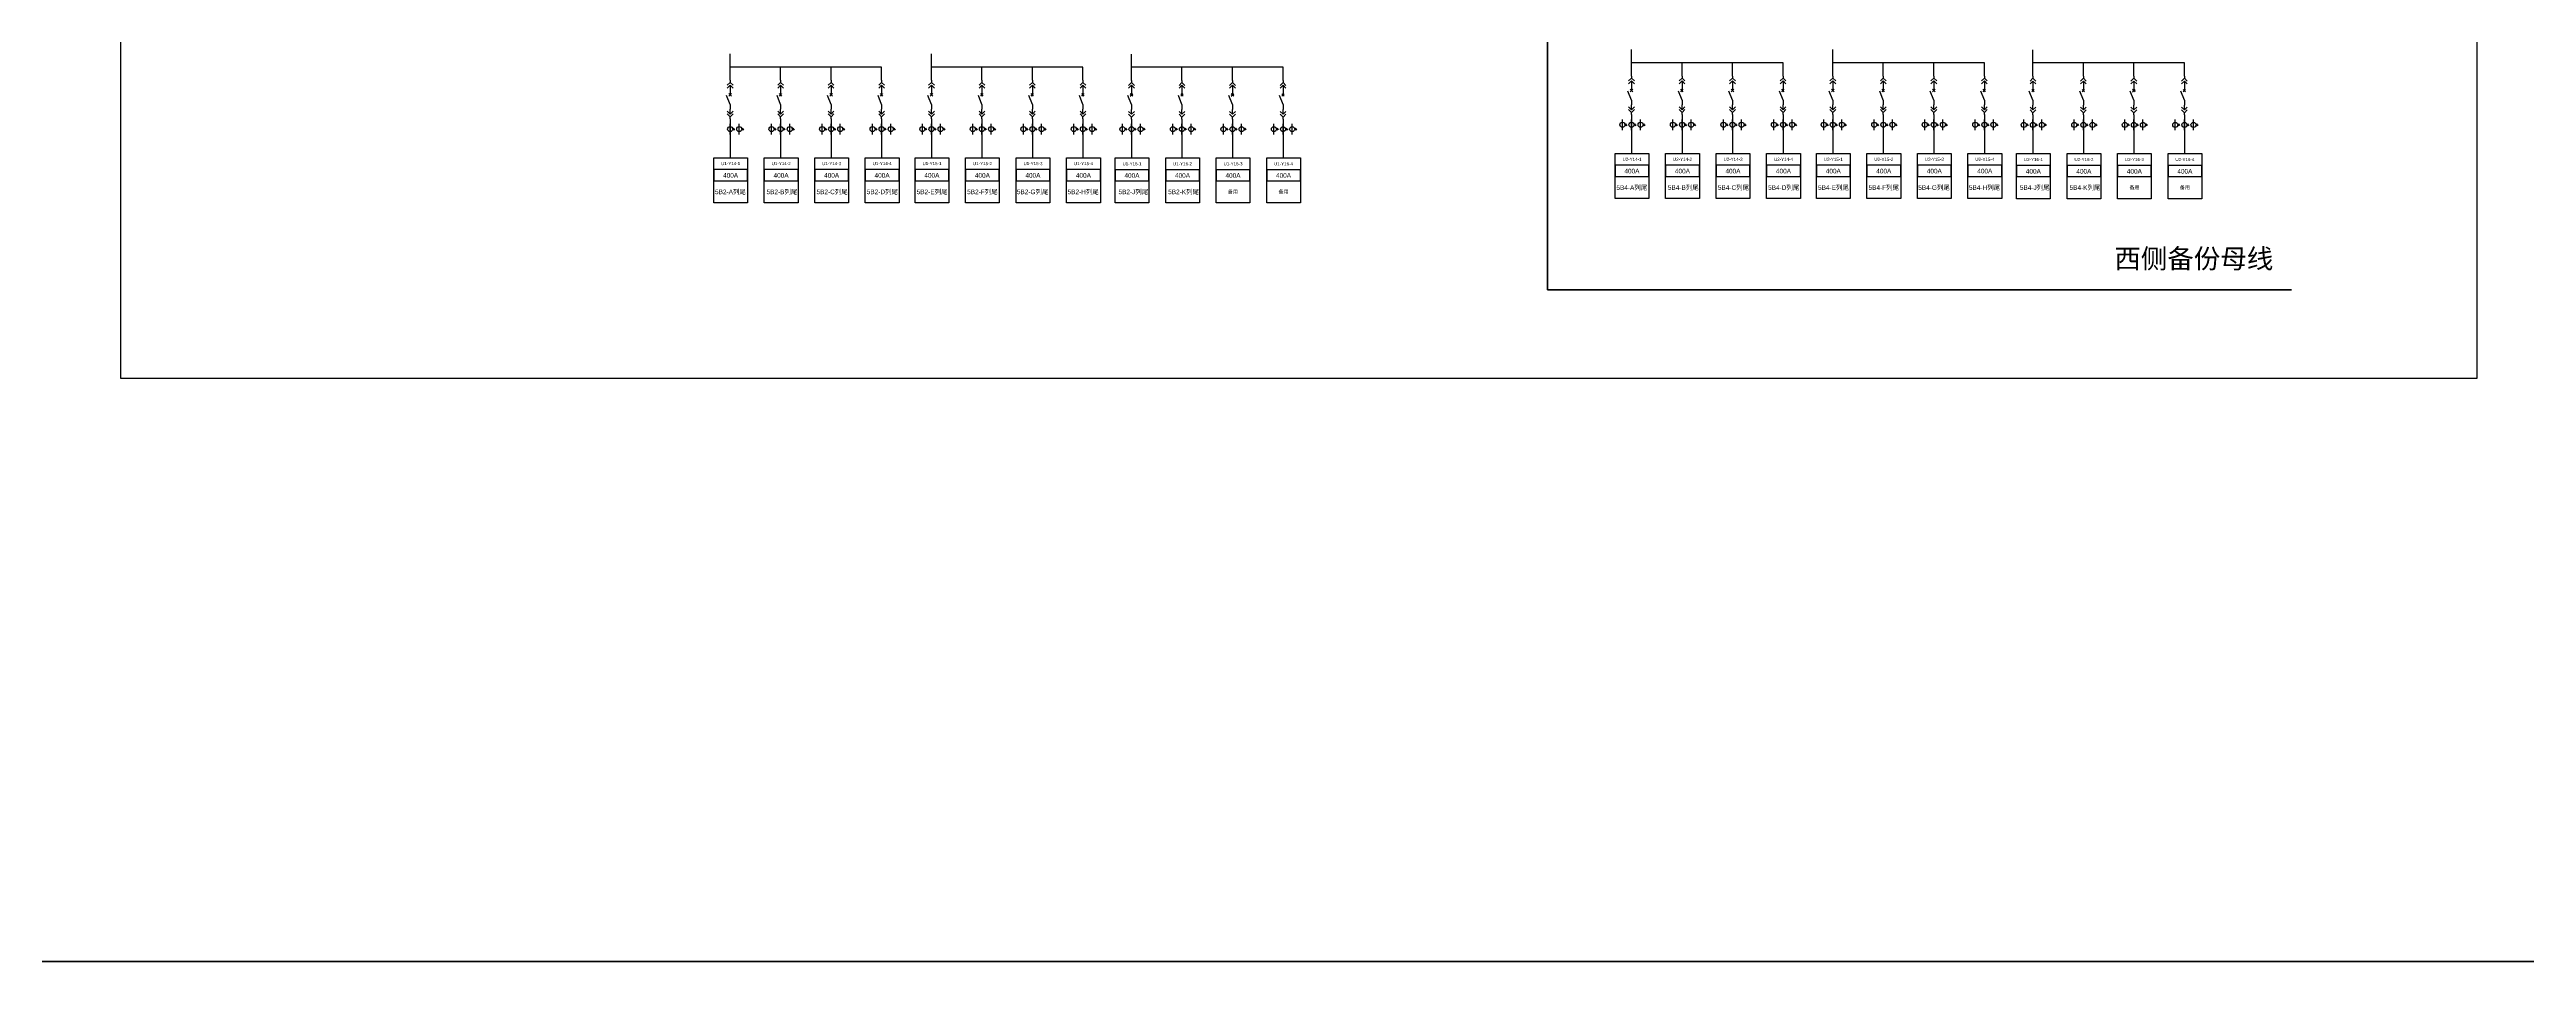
# Model space of a CAD drawing. Header units: millimetres. Extents: x -3460 to -460, y 6070 to 9130.
# Drawn here: x -1861 to -1478.5, y 6070 to 6210.8 of the extents above; entities that cross this region are included whole.
import ezdxf
from ezdxf.enums import TextEntityAlignment as Align

# ---------------------------------------------------------------- set-up
doc = ezdxf.new("R2010")
doc.units = ezdxf.units.MM
doc.header["$LTSCALE"] = 1000
doc.header["$MEASUREMENT"] = 0
doc.styles.get("Standard").update_dxf_attribs({"font": 'arial.ttf'})

# ---------------------------------------------------------------- blocks, each defined once
blk = doc.blocks.new('DYDQAA03')
at = {"color": 0}
for points in [[(0, 0), (0, -1.5)], [(-2.1, -3.6), (0, -1.5)], [(-2.1, -5.6), (0, -3.5)], [(2.1, -3.6), (0, -1.5)], [(2.1, -5.6), (0, -3.5)], [(0, -3.5), (0, -7)]]:
    blk.add_lwpolyline(points, dxfattribs=at)
blk = doc.blocks.new('DYDQAA09')
at = {"color": 0}
blk.add_lwpolyline([(0, 0), (0, -3.5)], dxfattribs=at)
blk.add_lwpolyline([(0, 0), (0, -3.5)], dxfattribs=at)
blk.add_lwpolyline([(0, 0), (0, -3.5)], dxfattribs=at)
blk.add_lwpolyline([(0, 0), (0, -3.5)], dxfattribs=at)
blk.add_lwpolyline([(0, 0), (0, -3.5)], dxfattribs=at)
blk.add_lwpolyline([(0, 0), (0, -3.5)], dxfattribs=at)
blk.add_lwpolyline([(0, 0), (0, -3.5)], dxfattribs=at)
blk.add_lwpolyline([(0, 0), (0, -3.5)], dxfattribs=at)
blk.add_lwpolyline([(0, 0), (0, -3.5)], dxfattribs=at)
blk = doc.blocks.new('DYDQ0201')
at = {"color": 0}
for points in [[(0.9, -0.9), (-0.9, 0.9)], [(-0.9, -0.9), (0.9, 0.9)], [(0, -7), (-2.6, -0.4)]]:
    blk.add_lwpolyline(points, dxfattribs=at)
blk = doc.blocks.new('DYDQAA04')
at = {"color": 0}
for points in [[(0, -3.5), (0, 0)], [(-2.1, -1.4), (0, -3.5)], [(-2.1, -3.4), (0, -5.5)], [(2.1, -1.4), (0, -3.5)], [(2.1, -3.4), (0, -5.5)], [(0, -7), (0, -5.5)]]:
    blk.add_lwpolyline(points, dxfattribs=at)
blk = doc.blocks.new('A$C03DD39B5')
for p, q in [((417, 475), (283, 392)), ((417, 422), (283, 339)), ((350, 333), (350, 467))]:
    blk.add_line(p, q)
blk.add_lwpolyline([(700, 167), (0, 167)])
blk.add_circle((350, 167), 167)

msp = doc.modelspace()

# ---------------------------------------------------------------- linework, layer by layer
at = {"color": 5, "lineweight": 35}
for p, q in [((-1629.64, 6290.31, 10669.78), (-1629.64, 6173.65, 10669.78)), ((-1629.64, 6173.65, -16057.28), (-1514.79, 6173.65, -16057.28))]:
    msp.add_line(p, q, dxfattribs=at)
for p, q in [((-1755.89, 6206.01, -41046.31), (-1755.89, 6210.08, -39663.03)), ((-1724.8, 6206.01, -41046.31), (-1724.8, 6210.08, -39663.03)), ((-1693.91, 6205.98, -41046.31), (-1693.91, 6210.05, -39663.03)), ((-1616.69, 6206.67, -50963.51), (-1616.69, 6210.74, -49580.23)), ((-1608.89, 6208.7, -49580.23), (-1616.69, 6208.7, -50271.87)), ((-1608.89, 6206.67, -49580.23), (-1608.89, 6208.7, -49580.23)), ((-1601.09, 6208.7, -48888.59), (-1608.89, 6208.7, -49580.23)), ((-1601.09, 6206.67, -48888.59), (-1601.09, 6208.7, -48888.59)), ((-1593.29, 6208.7, -48196.96), (-1601.09, 6208.7, -48888.59)), ((-1593.29, 6206.67, -48196.96), (-1593.29, 6208.7, -48196.96)), ((-1585.6, 6206.67, -50963.51), (-1585.6, 6210.74, -49580.23)), ((-1577.8, 6208.7, -49580.23), (-1585.6, 6208.7, -50271.87)), ((-1577.8, 6206.67, -49580.23), (-1577.8, 6208.7, -49580.23)), ((-1570, 6208.7, -48888.59), (-1577.8, 6208.7, -49580.23)), ((-1570, 6206.67, -48888.59), (-1570, 6208.7, -48888.59)), ((-1562.2, 6208.7, -48196.96), (-1570, 6208.7, -48888.59)), ((-1562.2, 6206.67, -48196.96), (-1562.2, 6208.7, -48196.96)), ((-1554.7, 6206.64, -50963.51), (-1554.7, 6210.71, -49580.23)), ((-1546.91, 6208.68, -49580.23), (-1554.7, 6208.68, -50271.87)), ((-1546.91, 6206.64, -49580.23), (-1546.91, 6208.68, -49580.23)), ((-1539.11, 6208.68, -48888.59), (-1546.91, 6208.68, -49580.23)), ((-1539.11, 6206.64, -48888.59), (-1539.11, 6208.68, -48888.59)), ((-1531.31, 6208.68, -48196.96), (-1539.11, 6208.68, -48888.59)), ((-1531.31, 6206.64, -48196.96), (-1531.31, 6208.68, -48196.96)), ((-1748.09, 6208.04, -39663.03), (-1755.89, 6208.04, -40354.67)), ((-1748.09, 6206.01, -39663.03), (-1748.09, 6208.04, -39663.03)), ((-1740.3, 6208.04, -38971.4), (-1748.09, 6208.04, -39663.03)), ((-1740.3, 6206.01, -38971.4), (-1740.3, 6208.04, -38971.4)), ((-1732.5, 6208.04, -38279.76), (-1740.3, 6208.04, -38971.4)), ((-1732.5, 6206.01, -38279.76), (-1732.5, 6208.04, -38279.76)), ((-1717, 6208.04, -39663.03), (-1724.8, 6208.04, -40354.67)), ((-1717, 6206.01, -39663.03), (-1717, 6208.04, -39663.03)), ((-1709.21, 6208.04, -38971.4), (-1717, 6208.04, -39663.03)), ((-1709.21, 6206.01, -38971.4), (-1709.21, 6208.04, -38971.4)), ((-1701.41, 6208.04, -38279.76), (-1709.21, 6208.04, -38971.4)), ((-1701.41, 6206.01, -38279.76), (-1701.41, 6208.04, -38279.76)), ((-1686.11, 6208.02, -39663.03), (-1693.91, 6208.02, -40354.67)), ((-1686.11, 6205.98, -39663.03), (-1686.11, 6208.02, -39663.03)), ((-1678.31, 6208.02, -38971.4), (-1686.11, 6208.02, -39663.03)), ((-1678.31, 6205.98, -38971.4), (-1678.31, 6208.02, -38971.4)), ((-1670.51, 6208.02, -38279.76), (-1678.31, 6208.02, -38971.4)), ((-1670.51, 6205.98, -38279.76), (-1670.51, 6208.02, -38279.76)), ((-1755.89, 6199.26, -38845.1), (-1755.89, 6197.62, -38845.1)), ((-1755.89, 6197.62, -38845.1), (-1755.89, 6194.06, -38845.1)), ((-1748.09, 6199.26, -37461.82), (-1748.09, 6197.62, -37461.82)), ((-1748.09, 6197.62, -37461.82), (-1748.09, 6194.06, -37461.82)), ((-1740.3, 6199.26, -36770.18), (-1740.3, 6197.62, -36770.18)), ((-1740.3, 6197.62, -36770.18), (-1740.3, 6194.06, -36770.18)), ((-1732.5, 6199.26, -36078.54), (-1732.5, 6197.62, -36078.54)), ((-1732.5, 6197.62, -36078.54), (-1732.5, 6194.06, -36078.54)), ((-1724.8, 6199.26, -38845.1), (-1724.8, 6197.62, -38845.1)), ((-1724.8, 6197.62, -38845.1), (-1724.8, 6194.06, -38845.1)), ((-1717, 6199.26, -37461.82), (-1717, 6197.62, -37461.82)), ((-1717, 6197.62, -37461.82), (-1717, 6194.06, -37461.82)), ((-1709.21, 6199.26, -36770.18), (-1709.21, 6197.62, -36770.18)), ((-1709.21, 6197.62, -36770.18), (-1709.21, 6194.06, -36770.18)), ((-1701.41, 6199.26, -36078.54), (-1701.41, 6197.62, -36078.54)), ((-1701.41, 6197.62, -36078.54), (-1701.41, 6194.06, -36078.54)), ((-1693.91, 6199.24, -38845.1), (-1693.91, 6197.6, -38845.1)), ((-1693.91, 6197.6, -38845.1), (-1693.91, 6194.03, -38845.1)), ((-1686.11, 6199.24, -37461.82), (-1686.11, 6197.6, -37461.82)), ((-1686.11, 6197.6, -37461.82), (-1686.11, 6194.03, -37461.82)), ((-1678.31, 6199.24, -36770.18), (-1678.31, 6197.6, -36770.18)), ((-1678.31, 6197.6, -36770.18), (-1678.31, 6194.03, -36770.18)), ((-1670.51, 6199.24, -36078.54), (-1670.51, 6197.6, -36078.54)), ((-1670.51, 6197.6, -36078.54), (-1670.51, 6194.03, -36078.54)), ((-1616.69, 6199.92, -48762.29), (-1616.69, 6198.28, -48762.29)), ((-1616.69, 6198.28, -48762.29), (-1616.69, 6194.71, -48762.29)), ((-1608.89, 6199.92, -47379.02), (-1608.89, 6198.28, -47379.02)), ((-1608.89, 6198.28, -47379.02), (-1608.89, 6194.71, -47379.02)), ((-1601.09, 6199.92, -46687.38), (-1601.09, 6198.28, -46687.38)), ((-1601.09, 6198.28, -46687.38), (-1601.09, 6194.71, -46687.38)), ((-1593.29, 6199.92, -45995.74), (-1593.29, 6198.28, -45995.74)), ((-1593.29, 6198.28, -45995.74), (-1593.29, 6194.71, -45995.74)), ((-1585.6, 6199.92, -48762.29), (-1585.6, 6198.28, -48762.29)), ((-1585.6, 6198.28, -48762.29), (-1585.6, 6194.71, -48762.29)), ((-1577.8, 6199.92, -47379.02), (-1577.8, 6198.28, -47379.02)), ((-1577.8, 6198.28, -47379.02), (-1577.8, 6194.71, -47379.02)), ((-1570, 6199.92, -46687.38), (-1570, 6198.28, -46687.38)), ((-1570, 6198.28, -46687.38), (-1570, 6194.71, -46687.38)), ((-1562.2, 6199.92, -45995.74), (-1562.2, 6198.28, -45995.74)), ((-1562.2, 6198.28, -45995.74), (-1562.2, 6194.71, -45995.74)), ((-1554.7, 6199.89, -48762.29), (-1554.7, 6198.25, -48762.29)), ((-1554.7, 6198.25, -48762.29), (-1554.7, 6194.69, -48762.29)), ((-1546.91, 6199.89, -47379.02), (-1546.91, 6198.25, -47379.02)), ((-1546.91, 6198.25, -47379.02), (-1546.91, 6194.69, -47379.02)), ((-1539.11, 6199.89, -46687.38), (-1539.11, 6198.25, -46687.38)), ((-1539.11, 6198.25, -46687.38), (-1539.11, 6194.69, -46687.38)), ((-1531.31, 6199.89, -45995.74), (-1531.31, 6198.25, -45995.74)), ((-1531.31, 6198.25, -45995.74), (-1531.31, 6194.69, -45995.74))]:
    msp.add_line(p, q)
at = {"lineweight": 80, "ltscale": 0.001071}
msp.add_lwpolyline([(-3460, 6470), (-460, 6470), (-460, 6070), (-3460, 6070)], close=True, dxfattribs=at)
at = {"color": 1, "lineweight": 30, "ltscale": 0.002916}
msp.add_lwpolyline([(-1850, 6454.66), (-1486.12, 6454.66), (-1486.12, 6160), (-1850, 6160)], close=True, dxfattribs=at)
for points, elevation in [([(-1758.42, 6194.06), (-1753.21, 6194.06), (-1753.21, 6187.1), (-1758.42, 6187.1)], -38876.59), ([(-1750.62, 6194.06), (-1745.41, 6194.06), (-1745.41, 6187.1), (-1750.62, 6187.1)], -37493.31), ([(-1742.82, 6194.06), (-1737.61, 6194.06), (-1737.61, 6187.1), (-1742.82, 6187.1)], -36801.67), ([(-1735.02, 6194.06), (-1729.81, 6194.06), (-1729.81, 6187.1), (-1735.02, 6187.1)], -36110.03), ([(-1727.33, 6194.06), (-1722.12, 6194.06), (-1722.12, 6187.1), (-1727.33, 6187.1)], -38876.59), ([(-1719.53, 6194.06), (-1714.32, 6194.06), (-1714.32, 6187.1), (-1719.53, 6187.1)], -37493.31), ([(-1711.73, 6194.06), (-1706.52, 6194.06), (-1706.52, 6187.1), (-1711.73, 6187.1)], -36801.67), ([(-1703.93, 6194.06), (-1698.72, 6194.06), (-1698.72, 6187.1), (-1703.93, 6187.1)], -36110.03), ([(-1696.43, 6194.03), (-1691.22, 6194.03), (-1691.22, 6187.08), (-1696.43, 6187.08)], -38876.59), ([(-1688.63, 6194.03), (-1683.42, 6194.03), (-1683.42, 6187.08), (-1688.63, 6187.08)], -37493.31), ([(-1680.83, 6194.03), (-1675.62, 6194.03), (-1675.62, 6187.08), (-1680.83, 6187.08)], -36801.67), ([(-1673.03, 6194.03), (-1667.82, 6194.03), (-1667.82, 6187.08), (-1673.03, 6187.08)], -36110.03), ([(-1619.22, 6194.71), (-1614.01, 6194.71), (-1614.01, 6187.76), (-1619.22, 6187.76)], -48793.78), ([(-1611.42, 6194.71), (-1606.21, 6194.71), (-1606.21, 6187.76), (-1611.42, 6187.76)], -47410.51), ([(-1603.62, 6194.71), (-1598.41, 6194.71), (-1598.41, 6187.76), (-1603.62, 6187.76)], -46718.87), ([(-1595.82, 6194.71), (-1590.61, 6194.71), (-1590.61, 6187.76), (-1595.82, 6187.76)], -46027.23), ([(-1588.13, 6194.71), (-1582.92, 6194.71), (-1582.92, 6187.76), (-1588.13, 6187.76)], -48793.78), ([(-1580.33, 6194.71), (-1575.12, 6194.71), (-1575.12, 6187.76), (-1580.33, 6187.76)], -47410.51), ([(-1572.53, 6194.71), (-1567.32, 6194.71), (-1567.32, 6187.76), (-1572.53, 6187.76)], -46718.87), ([(-1564.73, 6194.71), (-1559.52, 6194.71), (-1559.52, 6187.76), (-1564.73, 6187.76)], -46027.23), ([(-1557.23, 6194.69), (-1552.02, 6194.69), (-1552.02, 6187.73), (-1557.23, 6187.73)], -48793.78), ([(-1549.43, 6194.69), (-1544.22, 6194.69), (-1544.22, 6187.73), (-1549.43, 6187.73)], -47410.51), ([(-1541.63, 6194.69), (-1536.42, 6194.69), (-1536.42, 6187.73), (-1541.63, 6187.73)], -46718.87), ([(-1533.83, 6194.69), (-1528.62, 6194.69), (-1528.62, 6187.73), (-1533.83, 6187.73)], -46027.23), ([(-1758.42, 6190.5), (-1753.21, 6190.5), (-1753.21, 6192.24), (-1758.42, 6192.24)], -38876.59), ([(-1750.62, 6190.5), (-1745.41, 6190.5), (-1745.41, 6192.24), (-1750.62, 6192.24)], -37493.31), ([(-1742.82, 6190.5), (-1737.61, 6190.5), (-1737.61, 6192.24), (-1742.82, 6192.24)], -36801.67), ([(-1735.02, 6190.5), (-1729.81, 6190.5), (-1729.81, 6192.24), (-1735.02, 6192.24)], -36110.03), ([(-1727.33, 6190.5), (-1722.12, 6190.5), (-1722.12, 6192.24), (-1727.33, 6192.24)], -38876.59), ([(-1719.53, 6190.5), (-1714.32, 6190.5), (-1714.32, 6192.24), (-1719.53, 6192.24)], -37493.31), ([(-1711.73, 6190.5), (-1706.52, 6190.5), (-1706.52, 6192.24), (-1711.73, 6192.24)], -36801.67), ([(-1703.93, 6190.5), (-1698.72, 6190.5), (-1698.72, 6192.24), (-1703.93, 6192.24)], -36110.03), ([(-1696.43, 6190.48), (-1691.22, 6190.48), (-1691.22, 6192.21), (-1696.43, 6192.21)], -38876.59), ([(-1688.63, 6190.48), (-1683.42, 6190.48), (-1683.42, 6192.21), (-1688.63, 6192.21)], -37493.31), ([(-1680.83, 6190.48), (-1675.62, 6190.48), (-1675.62, 6192.21), (-1680.83, 6192.21)], -36801.67), ([(-1673.03, 6190.48), (-1667.82, 6190.48), (-1667.82, 6192.21), (-1673.03, 6192.21)], -36110.03), ([(-1619.22, 6191.16), (-1614.01, 6191.16), (-1614.01, 6192.9), (-1619.22, 6192.9)], -48793.78), ([(-1611.42, 6191.16), (-1606.21, 6191.16), (-1606.21, 6192.9), (-1611.42, 6192.9)], -47410.51), ([(-1603.62, 6191.16), (-1598.41, 6191.16), (-1598.41, 6192.9), (-1603.62, 6192.9)], -46718.87), ([(-1595.82, 6191.16), (-1590.61, 6191.16), (-1590.61, 6192.9), (-1595.82, 6192.9)], -46027.23), ([(-1588.13, 6191.16), (-1582.92, 6191.16), (-1582.92, 6192.9), (-1588.13, 6192.9)], -48793.78), ([(-1580.33, 6191.16), (-1575.12, 6191.16), (-1575.12, 6192.9), (-1580.33, 6192.9)], -47410.51), ([(-1572.53, 6191.16), (-1567.32, 6191.16), (-1567.32, 6192.9), (-1572.53, 6192.9)], -46718.87), ([(-1564.73, 6191.16), (-1559.52, 6191.16), (-1559.52, 6192.9), (-1564.73, 6192.9)], -46027.23), ([(-1557.23, 6191.14), (-1552.02, 6191.14), (-1552.02, 6192.87), (-1557.23, 6192.87)], -48793.78), ([(-1549.43, 6191.14), (-1544.22, 6191.14), (-1544.22, 6192.87), (-1549.43, 6192.87)], -47410.51), ([(-1541.63, 6191.14), (-1536.42, 6191.14), (-1536.42, 6192.87), (-1541.63, 6192.87)], -46718.87), ([(-1533.83, 6191.14), (-1528.62, 6191.14), (-1528.62, 6192.87), (-1533.83, 6192.87)], -46027.23)]:
    msp.add_lwpolyline(points, close=True, dxfattribs=dict(elevation=elevation))

# ---------------------------------------------------------------- block references
at = {"xscale": 0.2128954749704126, "yscale": 0.2128954749704126, "zscale": 0.2128954749704126}
for name, p in [('DYDQAA03', (-1755.89, 6206.01, -41046.31)), ('DYDQAA09', (-1755.89, 6204.52, -41046.31)), ('DYDQAA03', (-1748.09, 6206.01, -39663.03)), ('DYDQAA09', (-1748.09, 6204.52, -39663.03)), ('DYDQAA03', (-1740.3, 6206.01, -38971.4)), ('DYDQAA09', (-1740.3, 6204.52, -38971.4)), ('DYDQAA03', (-1732.5, 6206.01, -38279.76)), ('DYDQAA09', (-1732.5, 6204.52, -38279.76)), ('DYDQAA03', (-1724.8, 6206.01, -41046.31)), ('DYDQAA09', (-1724.8, 6204.52, -41046.31)), ('DYDQAA03', (-1717, 6206.01, -39663.03)), ('DYDQAA09', (-1717, 6204.52, -39663.03)), ('DYDQAA03', (-1709.21, 6206.01, -38971.4)), ('DYDQAA09', (-1709.21, 6204.52, -38971.4)), ('DYDQAA03', (-1701.41, 6206.01, -38279.76)), ('DYDQAA09', (-1701.41, 6204.52, -38279.76)), ('DYDQAA03', (-1693.91, 6205.98, -41046.31)), ('DYDQAA09', (-1693.91, 6204.49, -41046.31)), ('DYDQAA03', (-1686.11, 6205.98, -39663.03)), ('DYDQAA09', (-1686.11, 6204.49, -39663.03)), ('DYDQAA03', (-1678.31, 6205.98, -38971.4)), ('DYDQAA09', (-1678.31, 6204.49, -38971.4)), ('DYDQAA03', (-1670.51, 6205.98, -38279.76)), ('DYDQAA09', (-1670.51, 6204.49, -38279.76)), ('DYDQ0201', (-1616.69, 6204.43, -50963.51)), ('DYDQAA03', (-1616.69, 6206.67, -50963.51)), ('DYDQAA09', (-1616.69, 6205.18, -50963.51)), ('DYDQ0201', (-1608.89, 6204.43, -49580.23)), ('DYDQAA03', (-1608.89, 6206.67, -49580.23)), ('DYDQAA09', (-1608.89, 6205.18, -49580.23)), ('DYDQ0201', (-1601.09, 6204.43, -48888.59)), ('DYDQAA03', (-1601.09, 6206.67, -48888.59)), ('DYDQAA09', (-1601.09, 6205.18, -48888.59)), ('DYDQ0201', (-1593.29, 6204.43, -48196.96)), ('DYDQAA03', (-1593.29, 6206.67, -48196.96)), ('DYDQAA09', (-1593.29, 6205.18, -48196.96)), ('DYDQ0201', (-1585.6, 6204.43, -50963.51)), ('DYDQAA03', (-1585.6, 6206.67, -50963.51)), ('DYDQAA09', (-1585.6, 6205.18, -50963.51)), ('DYDQ0201', (-1577.8, 6204.43, -49580.23)), ('DYDQAA03', (-1577.8, 6206.67, -49580.23)), ('DYDQAA09', (-1577.8, 6205.18, -49580.23)), ('DYDQ0201', (-1570, 6204.43, -48888.59)), ('DYDQAA03', (-1570, 6206.67, -48888.59)), ('DYDQAA09', (-1570, 6205.18, -48888.59)), ('DYDQ0201', (-1562.2, 6204.43, -48196.96)), ('DYDQAA03', (-1562.2, 6206.67, -48196.96)), ('DYDQAA09', (-1562.2, 6205.18, -48196.96)), ('DYDQ0201', (-1554.7, 6204.41, -50963.51)), ('DYDQAA03', (-1554.7, 6206.64, -50963.51)), ('DYDQAA09', (-1554.7, 6205.15, -50963.51)), ('DYDQ0201', (-1546.91, 6204.41, -49580.23)), ('DYDQAA03', (-1546.91, 6206.64, -49580.23)), ('DYDQAA09', (-1546.91, 6205.15, -49580.23)), ('DYDQ0201', (-1539.11, 6204.41, -48888.59)), ('DYDQAA03', (-1539.11, 6206.64, -48888.59)), ('DYDQAA09', (-1539.11, 6205.15, -48888.59)), ('DYDQ0201', (-1531.31, 6204.41, -48196.96)), ('DYDQAA03', (-1531.31, 6206.64, -48196.96)), ('DYDQAA09', (-1531.31, 6205.15, -48196.96)), ('DYDQ0201', (-1755.89, 6203.77, -41046.31)), ('DYDQAA04', (-1755.89, 6201.54, -41046.31)), ('DYDQAA09', (-1755.89, 6202.28, -41046.31)), ('DYDQ0201', (-1748.09, 6203.77, -39663.03)), ('DYDQAA04', (-1748.09, 6201.54, -39663.03)), ('DYDQAA09', (-1748.09, 6202.28, -39663.03)), ('DYDQ0201', (-1740.3, 6203.77, -38971.4)), ('DYDQAA04', (-1740.3, 6201.54, -38971.4)), ('DYDQAA09', (-1740.3, 6202.28, -38971.4)), ('DYDQ0201', (-1732.5, 6203.77, -38279.76)), ('DYDQAA04', (-1732.5, 6201.54, -38279.76)), ('DYDQAA09', (-1732.5, 6202.28, -38279.76)), ('DYDQ0201', (-1724.8, 6203.77, -41046.31)), ('DYDQAA04', (-1724.8, 6201.54, -41046.31)), ('DYDQAA09', (-1724.8, 6202.28, -41046.31)), ('DYDQ0201', (-1717, 6203.77, -39663.03)), ('DYDQAA04', (-1717, 6201.54, -39663.03)), ('DYDQAA09', (-1717, 6202.28, -39663.03)), ('DYDQ0201', (-1709.21, 6203.77, -38971.4)), ('DYDQAA04', (-1709.21, 6201.54, -38971.4)), ('DYDQAA09', (-1709.21, 6202.28, -38971.4)), ('DYDQ0201', (-1701.41, 6203.77, -38279.76)), ('DYDQAA04', (-1701.41, 6201.54, -38279.76)), ('DYDQAA09', (-1701.41, 6202.28, -38279.76)), ('DYDQ0201', (-1693.91, 6203.75, -41046.31)), ('DYDQAA04', (-1693.91, 6201.51, -41046.31)), ('DYDQAA09', (-1693.91, 6202.26, -41046.31)), ('DYDQ0201', (-1686.11, 6203.75, -39663.03)), ('DYDQAA04', (-1686.11, 6201.51, -39663.03)), ('DYDQAA09', (-1686.11, 6202.26, -39663.03)), ('DYDQ0201', (-1678.31, 6203.75, -38971.4)), ('DYDQAA04', (-1678.31, 6201.51, -38971.4)), ('DYDQAA09', (-1678.31, 6202.26, -38971.4)), ('DYDQ0201', (-1670.51, 6203.75, -38279.76)), ('DYDQAA04', (-1670.51, 6201.51, -38279.76)), ('DYDQAA09', (-1670.51, 6202.26, -38279.76)), ('DYDQAA04', (-1616.69, 6202.2, -50963.51)), ('DYDQAA09', (-1616.69, 6202.94, -50963.51)), ('DYDQAA09', (-1616.69, 6200.71, -50963.51)), ('DYDQAA04', (-1608.89, 6202.2, -49580.23)), ('DYDQAA09', (-1608.89, 6202.94, -49580.23)), ('DYDQAA09', (-1608.89, 6200.71, -49580.23)), ('DYDQAA04', (-1601.09, 6202.2, -48888.59)), ('DYDQAA09', (-1601.09, 6202.94, -48888.59)), ('DYDQAA09', (-1601.09, 6200.71, -48888.59)), ('DYDQAA04', (-1593.29, 6202.2, -48196.96)), ('DYDQAA09', (-1593.29, 6202.94, -48196.96)), ('DYDQAA09', (-1593.29, 6200.71, -48196.96)), ('DYDQAA04', (-1585.6, 6202.2, -50963.51)), ('DYDQAA09', (-1585.6, 6202.94, -50963.51)), ('DYDQAA09', (-1585.6, 6200.71, -50963.51)), ('DYDQAA04', (-1577.8, 6202.2, -49580.23)), ('DYDQAA09', (-1577.8, 6202.94, -49580.23)), ('DYDQAA09', (-1577.8, 6200.71, -49580.23)), ('DYDQAA04', (-1570, 6202.2, -48888.59)), ('DYDQAA09', (-1570, 6202.94, -48888.59)), ('DYDQAA09', (-1570, 6200.71, -48888.59)), ('DYDQAA04', (-1562.2, 6202.2, -48196.96)), ('DYDQAA09', (-1562.2, 6202.94, -48196.96)), ('DYDQAA09', (-1562.2, 6200.71, -48196.96)), ('DYDQAA04', (-1554.7, 6202.17, -50963.51)), ('DYDQAA09', (-1554.7, 6202.92, -50963.51)), ('DYDQAA09', (-1554.7, 6200.68, -50963.51)), ('DYDQAA04', (-1546.91, 6202.17, -49580.23)), ('DYDQAA09', (-1546.91, 6202.92, -49580.23)), ('DYDQAA09', (-1546.91, 6200.68, -49580.23)), ('DYDQAA04', (-1539.11, 6202.17, -48888.59)), ('DYDQAA09', (-1539.11, 6202.92, -48888.59)), ('DYDQAA09', (-1539.11, 6200.68, -48888.59)), ('DYDQAA04', (-1531.31, 6202.17, -48196.96)), ('DYDQAA09', (-1531.31, 6202.92, -48196.96)), ('DYDQAA09', (-1531.31, 6200.68, -48196.96)), ('DYDQAA09', (-1755.89, 6200.05, -41046.31)), ('DYDQAA09', (-1748.09, 6200.05, -39663.03)), ('DYDQAA09', (-1740.3, 6200.05, -38971.4)), ('DYDQAA09', (-1732.5, 6200.05, -38279.76)), ('DYDQAA09', (-1724.8, 6200.05, -41046.31)), ('DYDQAA09', (-1717, 6200.05, -39663.03)), ('DYDQAA09', (-1709.21, 6200.05, -38971.4)), ('DYDQAA09', (-1701.41, 6200.05, -38279.76)), ('DYDQAA09', (-1693.91, 6200.02, -41046.31)), ('DYDQAA09', (-1686.11, 6200.02, -39663.03)), ('DYDQAA09', (-1678.31, 6200.02, -38971.4)), ('DYDQAA09', (-1670.51, 6200.02, -38279.76))]:
    msp.add_blockref(name, p, dxfattribs=at)
at = {"linetype": 'Continuous', "xscale": 0.002338875, "yscale": 0.002338875, "zscale": 0.002338875, "rotation": 270}
for p in [(-1756.28, 6199.3, -38845.1), (-1754.88, 6199.3, -38845.1), (-1749.89, 6199.3, -37461.82), (-1748.48, 6199.3, -37461.82), (-1747.08, 6199.3, -37461.82), (-1742.09, 6199.3, -36770.18), (-1740.68, 6199.3, -36770.18), (-1739.28, 6199.3, -36770.18), (-1734.29, 6199.3, -36078.54), (-1732.89, 6199.3, -36078.54), (-1731.48, 6199.3, -36078.54), (-1726.6, 6199.3, -38845.1), (-1725.19, 6199.3, -38845.1), (-1723.79, 6199.3, -38845.1), (-1718.8, 6199.3, -37461.82), (-1717.39, 6199.3, -37461.82), (-1715.99, 6199.3, -37461.82), (-1711, 6199.3, -36770.18), (-1709.6, 6199.3, -36770.18), (-1708.19, 6199.3, -36770.18), (-1703.2, 6199.3, -36078.54), (-1701.8, 6199.3, -36078.54), (-1700.39, 6199.3, -36078.54), (-1695.7, 6199.28, -38845.1), (-1694.3, 6199.28, -38845.1), (-1692.89, 6199.28, -38845.1), (-1687.9, 6199.28, -37461.82), (-1686.5, 6199.28, -37461.82), (-1685.09, 6199.28, -37461.82), (-1680.1, 6199.28, -36770.18), (-1678.7, 6199.28, -36770.18), (-1677.29, 6199.28, -36770.18), (-1672.3, 6199.28, -36078.54), (-1670.9, 6199.28, -36078.54), (-1669.49, 6199.28, -36078.54), (-1618.49, 6199.96, -48762.29), (-1617.08, 6199.96, -48762.29), (-1615.68, 6199.96, -48762.29), (-1610.69, 6199.96, -47379.02), (-1609.28, 6199.96, -47379.02), (-1607.88, 6199.96, -47379.02), (-1602.89, 6199.96, -46687.38), (-1601.48, 6199.96, -46687.38), (-1600.08, 6199.96, -46687.38), (-1595.09, 6199.96, -45995.74), (-1593.68, 6199.96, -45995.74), (-1592.28, 6199.96, -45995.74), (-1587.4, 6199.96, -48762.29), (-1585.99, 6199.96, -48762.29), (-1584.59, 6199.96, -48762.29), (-1579.6, 6199.96, -47379.02), (-1578.19, 6199.96, -47379.02), (-1576.79, 6199.96, -47379.02), (-1571.8, 6199.96, -46687.38), (-1570.39, 6199.96, -46687.38), (-1568.99, 6199.96, -46687.38), (-1564, 6199.96, -45995.74), (-1562.59, 6199.96, -45995.74), (-1561.19, 6199.96, -45995.74), (-1556.5, 6199.94, -48762.29), (-1555.09, 6199.94, -48762.29), (-1553.69, 6199.94, -48762.29), (-1548.7, 6199.94, -47379.02), (-1547.3, 6199.94, -47379.02), (-1545.89, 6199.94, -47379.02), (-1540.9, 6199.94, -46687.38), (-1539.5, 6199.94, -46687.38), (-1538.09, 6199.94, -46687.38), (-1533.1, 6199.94, -45995.74), (-1531.7, 6199.94, -45995.74), (-1530.29, 6199.94, -45995.74)]:
    msp.add_blockref('A$C03DD39B5', p, dxfattribs=at)

# ---------------------------------------------------------------- texts
at = {"lineweight": 0}
for s, p in [('5B2-A列尾', (-1755.84, 6188.43, -34447.72)), ('400A', (-1755.82, 6190.98, -40259.86)), ('5B2-B列尾', (-1747.89, 6188.43, -34447.72)), ('400A', (-1748.02, 6190.98, -38876.59)), ('5B2-C列尾', (-1740.14, 6188.43, -34447.72)), ('400A', (-1740.22, 6190.98, -38184.95)), ('5B2-D列尾', (-1732.38, 6188.43, -34447.72)), ('400A', (-1732.42, 6190.98, -37493.31)), ('5B2-E列尾', (-1724.7, 6188.43, -34447.72)), ('400A', (-1724.73, 6190.98, -40259.86)), ('5B2-F列尾', (-1716.93, 6188.43, -34447.72)), ('400A', (-1716.93, 6190.98, -38876.59)), ('5B2-G列尾', (-1709.17, 6188.43, -58929.34)), ('400A', (-1709.13, 6190.98, -38184.95)), ('5B2-H列尾', (-1701.37, 6188.43, -58929.34)), ('400A', (-1701.33, 6190.98, -37493.31)), ('5B2-J列尾', (-1693.62, 6188.43, -34447.72)), ('400A', (-1693.83, 6190.96, -40259.86)), ('5B2-K列尾', (-1685.86, 6188.43, -34447.72)), ('400A', (-1686.03, 6190.96, -38876.59)), ('400A', (-1678.23, 6190.96, -38184.95)), ('400A', (-1670.43, 6190.96, -37493.31)), ('5B4-A列尾', (-1616.64, 6189.09, -44364.91)), ('400A', (-1616.62, 6191.64, -50177.06)), ('5B4-B列尾', (-1608.69, 6189.09, -44364.91)), ('400A', (-1608.82, 6191.64, -48793.78)), ('5B4-C列尾', (-1600.94, 6189.09, -44364.91)), ('400A', (-1601.02, 6191.64, -48102.15)), ('5B4-D列尾', (-1593.18, 6189.09, -44364.91)), ('400A', (-1593.22, 6191.64, -47410.51)), ('5B4-E列尾', (-1585.5, 6189.09, -44364.91)), ('400A', (-1585.53, 6191.64, -50177.06)), ('5B4-F列尾', (-1577.73, 6189.09, -44364.91)), ('400A', (-1577.73, 6191.64, -48793.78)), ('5B4-G列尾', (-1569.97, 6189.09, -68846.54)), ('400A', (-1569.93, 6191.64, -48102.15)), ('5B4-H列尾', (-1562.17, 6189.09, -68846.54)), ('400A', (-1562.13, 6191.64, -47410.51)), ('5B4-J列尾', (-1554.41, 6189.09, -44364.91)), ('400A', (-1554.63, 6191.61, -50177.06)), ('5B4-K列尾', (-1546.66, 6189.09, -44364.91)), ('400A', (-1546.83, 6191.61, -48793.78)), ('400A', (-1539.03, 6191.61, -48102.15)), ('400A', (-1531.23, 6191.61, -47410.51))]:
    msp.add_text(s, height=0.713, dxfattribs=at).set_placement(p, align=Align.CENTER)
at = {"width": 5.2091, "attachment_point": 5}
for s, insert, char_height in [('U1-Y14-1\\P', (-1755.81, 6193.15, -38876.59), 0.49), ('U1-Y14-2\\P', (-1748.01, 6193.15, -37493.31), 0.49), ('U1-Y14-3\\P', (-1740.21, 6193.15, -36801.67), 0.49), ('U1-Y14-4\\P', (-1732.41, 6193.15, -36110.03), 0.49), ('U1-Y15-1\\P', (-1724.72, 6193.15, -38876.59), 0.49), ('U1-Y15-2\\P', (-1716.92, 6193.15, -37493.31), 0.49), ('U1-Y15-3\\P', (-1709.12, 6193.15, -36801.67), 0.49), ('U1-Y15-4\\P', (-1701.32, 6193.15, -36110.03), 0.49), ('U1-Y16-1\\P', (-1693.83, 6193.12, -38876.59), 0.49), ('U1-Y16-2\\P', (-1686.03, 6193.12, -37493.31), 0.49), ('U1-Y16-3\\P', (-1678.23, 6193.12, -36801.67), 0.49), ('U1-Y16-4\\P', (-1670.43, 6193.12, -36110.03), 0.49), ('U2-Y14-1', (-1616.61, 6193.81, -48793.78), 0.49), ('U2-Y14-2', (-1608.81, 6193.81, -47410.51), 0.49), ('U2-Y14-3', (-1601.01, 6193.81, -46718.87), 0.49), ('U2-Y14-4', (-1593.21, 6193.81, -46027.23), 0.49), ('U2-Y15-1\\P', (-1585.52, 6193.81, -48793.78), 0.49), ('U2-Y15-2\\P', (-1577.72, 6193.81, -47410.51), 0.49), ('U2-Y15-3\\P', (-1569.92, 6193.81, -46718.87), 0.49), ('U2-Y15-4\\P', (-1562.12, 6193.81, -46027.23), 0.49), ('U2-Y16-1\\P', (-1554.62, 6193.78, -48793.78), 0.49), ('U2-Y16-2\\P', (-1546.82, 6193.78, -47410.51), 0.49), ('U2-Y16-3\\P', (-1539.02, 6193.78, -46718.87), 0.49), ('U2-Y16-4\\P', (-1531.23, 6193.78, -46027.23), 0.49), ('{\\fSimSun|b0|i0|c134|p2;\\H0.78125x;备用\\P}', (-1678.23, 6188.78, -36801.67), 0.7128), ('{\\fSimSun|b0|i0|c134|p2;\\H0.78125x;备用\\P}', (-1670.43, 6188.78, -36110.03), 0.7128), ('{\\fSimSun|b0|i0|c134|p2;\\H0.78125x;备用\\P}', (-1539.02, 6189.44, -46718.87), 0.7128), ('{\\fSimSun|b0|i0|c134|p2;\\H0.78125x;备用\\P}', (-1531.23, 6189.44, -46027.23), 0.7128)]:
    msp.add_mtext(s, dxfattribs=dict(at, insert=insert, char_height=char_height))
at = {"color": 5, "insert": (-1542.13, 6179.98, 35372.13), "char_height": 3, "width": 29.75, "attachment_point": 1}
msp.add_mtext('西侧备份母线', dxfattribs=at)

doc.saveas('drawing.dxf')
